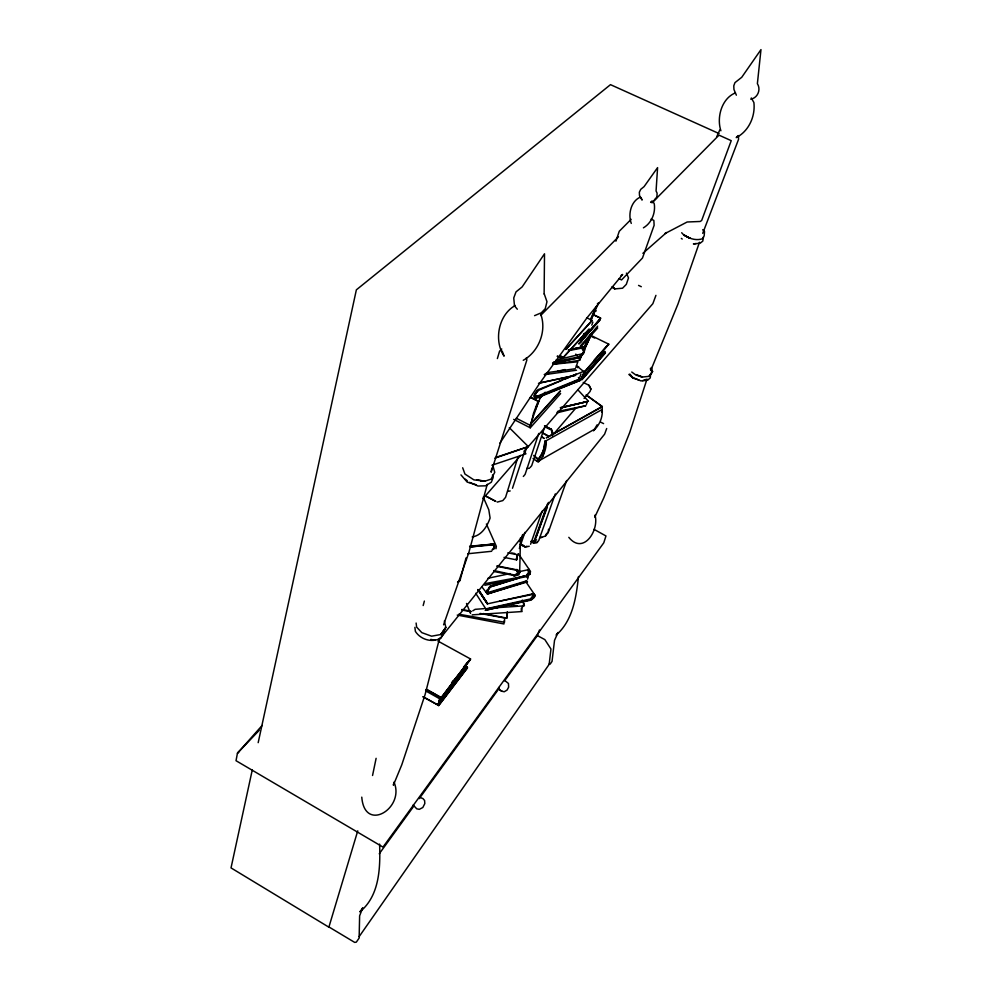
<?xml version="1.0" encoding="UTF-8"?>
<svg xmlns="http://www.w3.org/2000/svg" width="992" height="992" viewBox="0 0 992 992"><rect width="100%" height="100%" fill="white"/><g stroke="black" fill="none" stroke-linecap="round" stroke-linejoin="round"><path stroke-width="1.49" d="M600.296 319.759L578.968 343.778L600.644 318.184L593.749 314.824M544.124 294.004L544.509 253.791L522.139 286.924L516.001 291.896L513.744 297.972L514.488 305.821L517.316 309.219M518.531 553.734L518.345 554.925L507.817 552.854M493.718 571.454L514.836 575.67L513.881 576.129L518.878 574.79L519.647 572.595L520.527 537.751M504.593 619.206L504.519 622.232L458.75 614.209M507.321 612.076L507.148 618.128L507.346 612.014M516.646 559.19L516.795 554.627M504.072 620.905L503.961 623.956L457.238 615.065M578.472 576.501C576.265 597.32 572.83 620.496 556.165 635.116L558.05 632.462L554.528 640.336L552.036 661.428L550.163 664.107L548.911 664.218M654.856 199.578L656.952 197.346L657.088 193.118L656.072 190.985L657.584 167.623L644.081 186.632L640.745 189.348L639.344 192.188L639.48 195.474L642.134 200.037L640.968 197.879M586.148 395.014L602.119 406.509L602.231 409.448L546.294 440.696C546.505 448.644 543.852 456.432 538.284 462.148L533.039 458.527M540.69 537.664L545.513 535.978L548.192 532.555L548.526 529.232M524.396 605.182L524.309 605.839L493.235 607.935M495.975 548.75L496.347 546.381L486.39 523.999M703.427 237.076L702.782 241.118L700.104 243.251L693.396 243.883L696.049 243.598M491.809 468.224L491.127 472.192L526.826 360.121L526.368 357.802M372.546 775.496L376.117 758.322M542.996 456.221L546.294 440.696M252.315 769.742L231.024 867.901L329.034 927.272M258.18 742.673L356.364 289.838L610.489 84.655L719.076 133.573M444.8 629.064L443.945 632.698L441.043 637.98C432.338 643.101 420.769 639.778 415.388 631.408L414.892 627.341M439.555 638.228L425.072 694.636L401.797 764.758L393.365 785.205L394.01 782.142C405.257 807.996 364.647 833.392 361.77 797.146M601.574 411.953L602.231 409.448C602.876 417.582 599.416 425.208 593.551 430.677M458.18 582.316L460.052 580.382L466.029 557.938M423.175 605.542L424.365 601.065M487.27 484.282L468.844 552.569L443.585 624.811M523.094 605.219L521.246 610.39M497.376 358.558L499.571 351.193L501.754 348.998M357.752 830.837L328.935 926.962L354.69 942.4L356.314 942.14L359.129 938.097L359.625 915.827L362.75 907.829L359.885 911.871C379.713 895.627 380.407 867.64 379.601 844.08M517.663 458.006L505.56 497.352L502.795 500.6L497.215 502.101M509.293 427.664L528.339 446.623L526.764 447.181L524.842 453.046M536.908 405.133L535.68 408.989L540.194 397.941L545.166 392.311M583.693 334.366L581.089 341.843L584.238 333.684L581.61 339.103M647.007 379.018L629.734 432.462L603.83 497.748L594.803 517.13L595.002 515.108C599.441 530.261 583.333 555.384 568.8 537.329M512.48 488.262L525.537 448.595M598.746 302.758L597.395 303.812L598.412 303.54L590.686 319.982M517.812 554.144L516.621 559.872L504.01 557.38M513.707 419.38L530.286 427.812L530.088 425.283L538.631 401.475L530.422 397.333L538.631 401.475M538.768 433.43L525.09 474.399L523.33 476.47M524.384 575.868L489.986 586.322L486.266 592.286L487.419 593.985L527.521 581.845M544.868 426.436L531.687 465.694L530.224 467.406M608.493 344.956L608.753 344.162L590.724 335.321M615.908 241.18L619.281 231.248L631.148 219.319M576.327 366.197L577.828 361.782L553.598 364.25M544.968 426.82L550.362 429.623L551.403 429.276L552.184 435.686L553.028 433.231L551.403 429.276L544.509 425.816M580.99 355.26L579.39 360.381L592.038 333.2M591.815 325.19L592.869 322.115M520.217 541.644L522.648 534.576M519.349 548.502L524.904 532.382M580.94 374.108L579.154 379.167L535.407 396.949M525.958 453.828L524.036 450.988M699.472 242.284L677.97 304.06L650.74 370.512L650.43 368.392M530.584 544.236L542.202 511.091M548.415 502.398L534.192 542.785L537.18 542.488L538.792 540.442L555.284 493.917M583.234 382.428L589.248 385.429L590.91 389.075L590.054 391.48L584.077 398.462M586.384 404.488L587.413 401.537L588.442 401.252L577.704 389.645M548.192 532.555L566.655 480.525M595.808 311.352L596.093 310.558M527.496 579.154L528.389 576.625M516.621 559.872L516.286 558.57M547.572 503.824L533.46 542.748L532.059 542.401M525.562 581.324L535.072 595.336L534.291 597.469L531.117 600.098L485.175 610.353L530.732 599.639L534.676 596.403L532.927 593.811M606.695 428.519L604.612 434.161L438.042 641.13L470.716 659.072L441.279 697.525L426.448 689.229M655.935 295.356L652.86 303.676L525.76 449.562M716.918 136.326L719.783 129.964M536.498 536.052L547.262 507.371M539.462 630.007L537.354 635.649L504.643 680.785M537.528 402.665L533.473 413.404L530.286 427.812L560.629 393.564M702.733 233.331L738.532 139.401L738.47 135.904M592.15 320.416L565.837 349.407L592.15 320.416L586.619 317.713M585.416 332.605L581.82 340.777L584.238 333.684M590.823 320.342L595.014 310.794L590.55 320.23M590.823 318.742L596.204 306.528M582.378 353.499L579.39 360.381L582.416 353.598M583.618 350.722L591.058 334.044M545.513 535.978L546.716 533.274M438.935 700.774L440.535 697.24L438.39 703.787L466.872 666.525M583.953 348.13L590.265 334.329M488.845 588.219L487.32 591.542L487.89 592.571L526.727 580.828M583.68 350.87L591.864 333.138M583.532 349.06L589.335 336.635M585.02 371.095L582.006 377.171L582.416 378.733L605.467 352.706L581.796 379.899L582.49 375.757L584.747 371.405L608.753 344.162M593.687 430.59L597.097 424.836M534.961 393.985L537.081 390.712M499.844 443.226L539.859 383.061L587.115 317.663L622.654 274.462L620.992 275.565M359.154 936.609L549.159 664.367L550.957 649.028L544.844 639.604L537.081 635.426M379.242 853.802L413.776 806.161M419.232 798.634L499.187 688.312M470.382 658.886L441.142 697.86L437.956 705.027L438.638 705.572L467.492 667.765L438.638 705.572L438.39 703.675L440.423 699.199L425.605 690.841M451.571 682.843L453.418 680.438M463.537 667.232L467.22 662.433M538.755 389.472L534.328 395.225L536.201 397.606L580.456 380.296L535.296 398.697L533.845 396.726L534.824 393.725L538.234 389.682L583.532 371.43L576.426 365.651M438.39 703.787L467.269 666.748M451.831 682.98L469.712 660.387M604.996 351.453L582.416 378.733L582.974 374.753L584.809 371.839L607.798 345.315M578.968 343.778L600.644 318.184L593.724 314.91M552.184 435.686L576.104 407.762M483.054 498.579L520.676 455.402M580.419 345.824L597.68 326.132M581.461 378.25L604.711 351.776M262.111 725.487L237.448 753.213L236.022 760.703L382.999 847.094L603.781 542.81L605.963 535.953L593.972 529.331M560.071 391.009L531.662 422.964L560.492 391.22M581.3 346.32L597.705 328.005M545.104 392.497L540.02 398.127L535.916 396.056M594.22 359.984L606.67 346.332M582.279 338.83L599.924 319.573M656.952 197.346L652.959 201.612L650.653 202.368L652.066 200.917M738.16 135.544L736.225 137.615C748.836 131.204 755.507 116.287 753.883 102.511L751.291 97.96M239.109 751.452L237.448 753.213L259.321 730.199M577.58 367.685L578.609 366.606L575.62 367.263M484.865 585.28L526.206 576.612L528.488 574.294L526.529 576.972L529.654 574.207L530.559 571.652L529.232 569.532L528.426 570.388L529.455 571.764L529.232 569.532L519.61 555.483M540.64 315.481L618.475 236.778M652.004 202.876L718.307 135.854L719.188 135.234L731.228 140.666L701.666 220.484L700.178 221.476L687.158 221.997L664.975 233.579L666.562 232.512L642.89 253.32M519.647 572.595L517.601 574.418L518.047 572.148L516.175 569.532L517.638 569.656L519.647 572.595L516.708 570.301L497.042 566.32M643.411 227.838C651.583 223.051 655.638 213.094 654.274 203.856L653.331 202.108M457.572 582.006L460.052 580.382M523.255 360.294C538.879 351.664 546.976 330.745 540.677 314.005M472.75 610.861L475.131 609.336L484.183 608.629M594.816 429.077L539.4 460.598L536.734 461.342M602.119 406.509L546.282 437.869L602.367 406.683L586.396 395.089M562.204 380.234L538.582 390.29L536.015 392.956L535.085 396.006L536.201 397.606L579.514 379.452M564.981 379.056L569.148 377.282M571.925 376.104L576.092 374.331M534.564 315.654L541.322 312.802L545.253 308.673L546.976 301.717L544.261 293.93M571.739 375.956L575.992 374.244M750.746 99.188C757.739 97.96 761.174 89.565 757.38 83.663L760.976 49.6L741.731 77.302L734.96 82.634L733.782 85.808L733.944 89.466L736.362 95.182M735.432 92.888C721.692 98.406 716.41 117.378 720.899 130.783M642.618 380.68L645.916 379.428M532.94 541.26L536.61 539.896M515.307 305.474C498.616 314.576 493.446 340.405 504.11 356.165L502.2 351.118M640.534 197.061C631.024 200.917 627.812 214.309 631.272 223.411M494.822 458.168L526.764 447.181M491.933 465.236L525.028 454.138M495.665 457.473L527.409 446.933M489.354 587.115L518.655 577.89M526.938 546.232L524.942 546.852L520.874 544.633M519.101 578.038L490.42 586.904L487.32 591.542L488.324 593.129L527.161 581.374L487.903 593.836L487.072 589.893M489.986 586.322L524.47 575.98M527.347 575.112L530.224 574.256M556.76 412.87L585.925 405.716L557.467 411.469M561.125 407.935L587.413 401.537L560.84 407.638M556.09 360.084L581.362 353.995L579.192 356.81L553.648 361.944M472.192 536.957C481.653 535.544 487.196 526.368 490.098 518.035L488.796 509.764L483.24 497.166M560.244 407.724L587.884 401.376M529.244 546.232L525.425 547.1L520.019 544.248M539.797 382.912L575.645 375.274L538.482 383.321M485.82 608.89L530.286 598.994L532.853 596.056L532.171 593.786M477.735 589.546L487.357 603.88L533.436 593.7L535.072 595.336M557.69 371.194L565.155 369.557M569.346 349.767L582.664 346.915L584.127 351.912L579.539 357.604L552.618 363.233L579.539 357.604L583.519 353.698L584.747 350.102L583.234 346.803L568.218 349.878M487.965 578.262L510.074 573.587M518.915 571.714L529.232 569.532M569.631 349.878L580.122 347.733M499.596 601.189L532.617 594.444L533.56 595.46L530.732 599.639L486.018 609.2L475.714 593.303M544.41 374.406L548.923 373.488M568.602 350.647L582.192 348.031L582.874 350.102L581.622 347.423M532.679 541.992L535.63 541.434M507.656 491.412L510.186 490.941M485.001 583.643L525.834 576.054L528.438 572.644L528.042 569.83M552.792 364.101L578.758 360.505M544.397 374.666L576.526 370.214M546.431 372.732L575.434 368.739M470.146 547.014L477.76 546.084M480.798 545.724L485.373 545.166M489.936 544.608L492.987 544.236L494.314 547.2L492.094 549.99L494.338 548.725L494.723 546.406L493.26 544.856L470.766 546.852M467.778 553.759L491.672 551.279M470.183 546.493L494.078 544.05L469.588 546.22M537.18 542.488L533.46 542.748L530.757 541.347M497.463 607.03L503.49 606.608M511.029 606.075L517.068 605.641M526.69 468.447L529.505 468.261M539.784 537.466L541.992 537.354M419.864 797.382L422.939 798.572L424.601 800.482L424.824 803.557L422.815 807.513L419.318 809.336L416.764 808.827L413.156 805.033M582.552 371.38L583.532 371.43M480.599 480.748L484.828 481.194L491.028 479.161L494.76 472.304L492.64 464.802M472.192 614.854L522.102 611.543L521.234 608.208M431.396 639.679L435.215 640.286L430.739 639.406M476.408 484.803L467.232 482.137L460.97 474.895M476.656 479.744L484.828 481.194L473.878 479.855L464.938 474.04L462.681 467.778M638.86 379.986L633.28 378.2L628.841 374.418M461.838 610.03L470.964 611.742M480.103 613.44L505.957 618.264M461.888 609.46L471.002 611.208M483.166 613.552L505.97 617.942M511.76 552.953L514.786 553.548M497.054 565.886L515.208 569.47M498.604 687.493L499.794 690.072L502.138 691.3L504.221 691.759L507.048 690.097L508.636 687.183L508.45 683.476L504.903 680.574M493.867 570.549L514.848 575.124L517.675 572.83L516.72 569.768M639.766 376.216L642.456 377.034L649.227 376.328L652.513 371.504L651.36 367.486M636.418 374.629L642.456 377.034L636.083 375.162L631.743 372.037M651.074 219.12L653.864 220.422L654.125 225.296L642.469 258.032L621.587 279.93L618.81 278.603M638.55 285.398L641.303 286.713M590.513 335.953L594.667 338.036M536.077 395.87L540.194 397.941M600.83 422.232L603.595 423.621M541.582 432.227L549.184 436.517L542.314 432.983M545.29 426.374L550.771 429.152M516.286 418.252L530.088 425.283M499.794 690.072L502.138 691.3M484.914 495.665L495.839 501.382L485.001 495.665M521.098 544.149L523.826 545.588M426.176 689.775L441.142 697.86L426.337 689.514M423.026 696.781L437.956 705.027L423.187 696.868M611.779 287.085L614.804 288.895L622.554 288.213L626.324 284.357L628.494 277.921L626.436 273.122M464.926 479.012L467.257 480.686M469.576 482.372L477.97 486.03L485.609 485.82L491.313 482.211L493.173 477.524L492.478 475.007M681.33 238.402L682.211 239.047M533.671 455.452L538.594 459.197L543.442 450.69L545.079 440.758L544.372 446.846L541.644 454.981L537.999 459.532L534.328 456.717M578.386 377.518L580.766 379.477M612.783 287.159L614.804 288.895L612.622 286.862M702.683 229.735L704.531 231.57L704.159 235.823L702.621 238.7C696.372 240.907 689.366 238.762 684.145 235.042L690.246 238.378L684.096 235.327L681.678 232.736M629.821 374.046L633.28 378.2L632.363 377.332L640.931 380.916L647.677 380.221L650.256 377.89L650.69 373.674M575.794 354.107L579.688 358.918M481.765 586.718L487.419 593.985M478.355 589.657L487.593 603.644L478.479 589.632M478.181 589.732L487.357 603.88M588.702 385.169L590.91 389.075M466.513 603.446L470.53 613.44M444.379 621.029L445.842 627.428L440.919 634.483L431.607 636.194L421.823 632.648L416.628 627.093L416.119 623.038M652.513 371.504L649.227 376.328L652.513 371.504M445.842 627.428L440.919 634.483L445.842 627.428M589.087 329.208L563.047 357.74L589.087 329.208M561.484 358.286L557.343 356.227L561.484 358.286M562.328 356.959L559.562 355.595L562.328 356.959M544.087 438.427L541.644 436.616L544.1 438.427M524.098 604.5L522.251 600.321L524.098 604.5"/></g></svg>
